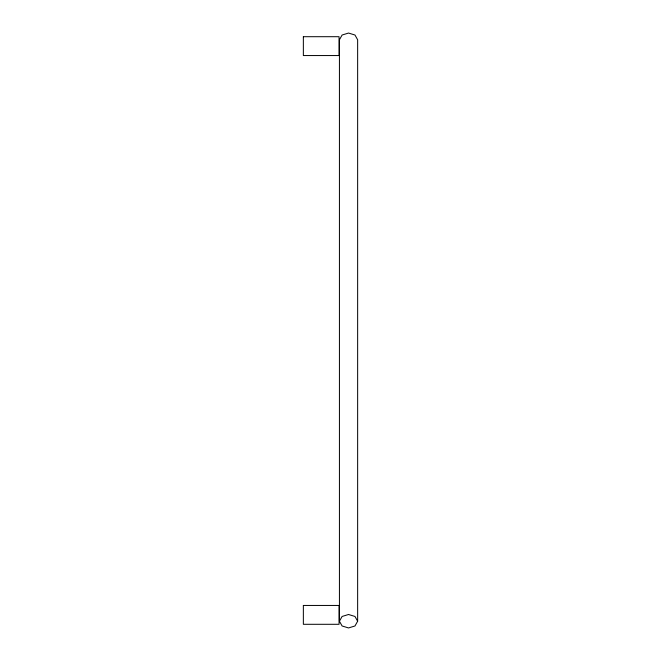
<?xml version="1.0" encoding="UTF-8"?>
<svg xmlns="http://www.w3.org/2000/svg" width="661" height="661" viewBox="0 0 661 661"><rect width="100%" height="100%" fill="white"/><g stroke="black" fill="none" stroke-linecap="round" stroke-linejoin="round"><path stroke-width="0.99" d="M339.432 621.224L342.101 616.465L348.537 614.49L354.974 616.465L357.642 621.224L354.974 625.975L348.537 627.95L342.101 625.975L339.432 621.224L339.432 39.776L342.101 35.025L348.537 33.05L354.974 35.025L357.642 39.776L357.642 621.224M303.358 605.451L303.358 624.298L339.052 624.298L339.052 605.451L303.358 605.451M303.358 36.702L303.358 55.549L339.052 55.549L339.052 36.702L303.358 36.702"/></g></svg>
